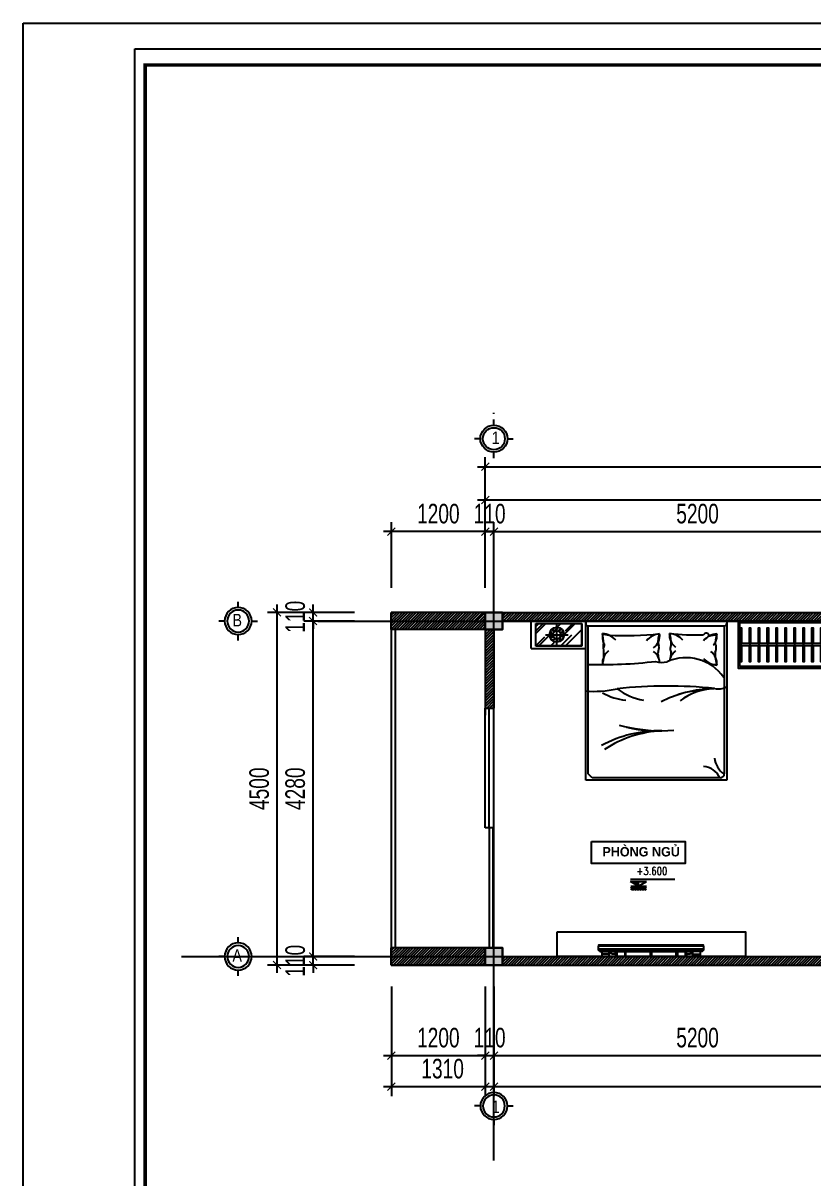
# Model space of a CAD drawing. Header units: inches. Extents: x 442278 to 842836, y -356313 to 59457.
# Drawn here: x 559450 to 569548, y -298056 to -283309 of the extents above; entities that cross this region are included whole.
import ezdxf
from ezdxf.enums import TextEntityAlignment as Align

# ---------------------------------------------------------------- set-up
doc = ezdxf.new("R2010")
doc.units = ezdxf.units.IN
doc.header["$LTSCALE"] = 250
doc.header["$MEASUREMENT"] = 0
doc.linetypes.add('CENTER', pattern=[50.8, 31.75, -6.35, 6.35, -6.35])
for name, color, linetype in [('3', 9, 'Continuous'), ('A-Noithat', 139, 'Continuous'), ('blogmythuat.com', 2, 'Continuous'), ('cotcaodo', 37, 'Continuous'), ('damvua', 7, 'Continuous'), ('DIM', 8, 'Continuous'), ('gsgsdfg', 31, 'Continuous'), ('HACTH250', 250, 'Continuous'), ('LA.DIM', 251, 'Continuous'), ('netcat', 32, 'Continuous'), ('NETMANH', 44, 'Continuous'), ('NETTHAY', 8, 'Continuous'), ('NTHAY', 8, 'Continuous'), ('TEXT', 7, 'Continuous'), ('TRUC', 251, 'CENTER'), ('TUONG', 31, 'Continuous'), ('vatlieu', 250, 'Continuous')]:
    doc.layers.add(name, color=color, linetype=linetype)
doc.styles.add('AVANTH', font='')
doc.styles.add('KIEU1', font='', dxfattribs={"height": 250})
doc.styles.add('ROMANSmoi', font='romans.shx', dxfattribs={"width": 0.8})
doc.styles.add('S.STEXT', font='arial.ttf', dxfattribs={"width": 0.7})
doc.styles.get("Standard").update_dxf_attribs({"font": 'arial.ttf'})
doc.styles.add('VnAvantH', font='', dxfattribs={"width": 0.7})
doc.styles.get('AVANTH').set_extended_font_data('.VnAvantH')
doc.styles.get('KIEU1').set_extended_font_data('.VnArial')
doc.styles.get('VnAvantH').set_extended_font_data('.VnAvantH')
doc.linetypes.add('CN', pattern='A,676.874288,-193.500228,["cn",AVANTH,S=240.510514,R=359.931402,X=0,Y=-131.162874],-671.885549,746.79278', length=2289.052845)
doc.linetypes.add('TX', pattern='A,676.874288,-193.500228,["tx",AVANTH,S=240.510514,R=359.931402,X=0,Y=-131.162874],-560.72896,746.79278', length=2177.896256)
doc.dimstyles.new('S.DIM100', dxfattribs={"dimtxt": 250, "dimasz": 100, "dimexe": 120, "dimexo": 0, "dimgap": 100, "dimtad": 1, "dimdec": 0, "dimzin": 13, "dimdsep": 46, "dimtxsty": 'S.STEXT', "dimblk": 'ARCHTICK', "dimblk1": 'ARCHTICK', "dimcen": 0, "dimdle": 100, "dimclrd": 251, "dimclre": 251, "dimclrt": 60, "dimadec": 0, "dimazin": 0, "dimtfac": 1, "dimtdec": 0, "dimtix": 1, "dimtmove": 2, "dimatfit": 3, "dimfxl": 1, "dimtolj": 1, "dimtzin": 13, "dimarcsym": 0})
pattern_1 = [(45, (287000.225, -593223.2), (-17.6776695, 17.6776695), [])]

# ---------------------------------------------------------------- blocks, each defined once
blk = doc.blocks.new('_ArchTick')
at = {"color": 0, "linetype": 'ByBlock', "const_width": 0.15}
blk.add_lwpolyline([(-0.5, -0.5), (0.5, 0.5)], dxfattribs=at)
blk = doc.blocks.new('*D975')
at = {"layer": 'DEFPOINTS', "color": 0, "transparency": 16777216}
for p in [(570662, -289797), (565462, -290559), (570662, -290559)]:
    blk.add_point(p, dxfattribs=at)
at = {"layer": 'LA.DIM', "color": 251, "lineweight": -2, "transparency": 16777216}
for p, q in [((565462, -290559), (565462, -289677)), ((570662, -290559), (570662, -289677)), ((565362, -289797), (570762, -289797))]:
    blk.add_line(p, q, dxfattribs=at)
at = {"layer": 'LA.DIM', "color": 251, "lineweight": -2, "transparency": 16777216, "xscale": 100, "yscale": 100, "zscale": 100, "rotation": 180}
blk.add_blockref('_ArchTick', (565462, -289797), dxfattribs=at)
at = {"layer": 'LA.DIM', "color": 251, "lineweight": -2, "transparency": 16777216, "xscale": 100, "yscale": 100, "zscale": 100}
blk.add_blockref('_ArchTick', (570662, -289797), dxfattribs=at)
at = {"layer": 'LA.DIM', "color": 60, "transparency": 16777216, "insert": (568062, -289569), "char_height": 250, "attachment_point": 5, "style": 'S.STEXT'}
blk.add_mtext('\\A1;5200', dxfattribs=at)
blk = doc.blocks.new('*D980')
at = {"layer": 'DEFPOINTS', "color": 0, "transparency": 16777216}
for p in [(565352, -289797), (565352, -290516), (565462, -290516)]:
    blk.add_point(p, dxfattribs=at)
at = {"layer": 'LA.DIM', "color": 251, "lineweight": -2, "transparency": 16777216}
for p, q in [((565352, -290516), (565352, -289677)), ((565462, -290516), (565462, -289677)), ((565352, -289797), (565252, -289797)), ((565462, -289797), (565352, -289797)), ((565462, -289797), (565562, -289797))]:
    blk.add_line(p, q, dxfattribs=at)
at = {"layer": 'LA.DIM', "color": 251, "lineweight": -2, "transparency": 16777216, "xscale": 100, "yscale": 100, "zscale": 100}
blk.add_blockref('_ArchTick', (565352, -289797), dxfattribs=at)
at = {"layer": 'LA.DIM', "color": 251, "lineweight": -2, "transparency": 16777216, "xscale": 100, "yscale": 100, "zscale": 100, "rotation": 180}
blk.add_blockref('_ArchTick', (565462, -289797), dxfattribs=at)
at = {"layer": 'LA.DIM', "color": 60, "transparency": 16777216, "insert": (565407, -289569), "char_height": 250, "attachment_point": 5, "style": 'S.STEXT'}
blk.add_mtext('\\A1;110', dxfattribs=at)
blk = doc.blocks.new('*D981')
at = {"layer": 'DEFPOINTS', "color": 0, "transparency": 16777216}
for p in [(564152, -289797), (564152, -290516), (565352, -290516)]:
    blk.add_point(p, dxfattribs=at)
at = {"layer": 'LA.DIM', "color": 251, "lineweight": -2, "transparency": 16777216}
for p, q in [((564152, -290516), (564152, -289677)), ((565352, -290516), (565352, -289677)), ((565452, -289797), (564052, -289797))]:
    blk.add_line(p, q, dxfattribs=at)
at = {"layer": 'LA.DIM', "color": 251, "lineweight": -2, "transparency": 16777216, "xscale": 100, "yscale": 100, "zscale": 100, "rotation": 180}
blk.add_blockref('_ArchTick', (564152, -289797), dxfattribs=at)
at = {"layer": 'LA.DIM', "color": 251, "lineweight": -2, "transparency": 16777216, "xscale": 100, "yscale": 100, "zscale": 100}
blk.add_blockref('_ArchTick', (565352, -289797), dxfattribs=at)
at = {"layer": 'LA.DIM', "color": 60, "transparency": 16777216, "insert": (564752, -289569), "char_height": 250, "attachment_point": 5, "style": 'S.STEXT'}
blk.add_mtext('\\A1;1200', dxfattribs=at)
blk = doc.blocks.new('*D982')
at = {"layer": 'DEFPOINTS', "color": 0, "transparency": 16777216}
for p in [(583352, -289393), (565352, -290516), (583352, -290516)]:
    blk.add_point(p, dxfattribs=at)
at = {"layer": 'LA.DIM', "color": 251, "lineweight": -2, "transparency": 16777216}
for p, q in [((565352, -290516), (565352, -289273)), ((583352, -290516), (583352, -289273)), ((565252, -289393), (583452, -289393))]:
    blk.add_line(p, q, dxfattribs=at)
at = {"layer": 'LA.DIM', "color": 251, "lineweight": -2, "transparency": 16777216, "xscale": 100, "yscale": 100, "zscale": 100, "rotation": 180}
blk.add_blockref('_ArchTick', (565352, -289393), dxfattribs=at)
at = {"layer": 'LA.DIM', "color": 251, "lineweight": -2, "transparency": 16777216, "xscale": 100, "yscale": 100, "zscale": 100}
blk.add_blockref('_ArchTick', (583352, -289393), dxfattribs=at)
at = {"layer": 'LA.DIM', "color": 60, "transparency": 16777216, "insert": (574352, -289165), "char_height": 250, "attachment_point": 5, "style": 'S.STEXT'}
blk.add_mtext('\\A1;18000', dxfattribs=at)
blk = doc.blocks.new('*D983')
at = {"layer": 'DEFPOINTS', "color": 0, "transparency": 16777216}
for p in [(583352, -288969), (565352, -290506), (583352, -290516)]:
    blk.add_point(p, dxfattribs=at)
at = {"layer": 'LA.DIM', "color": 251, "lineweight": -2, "transparency": 16777216}
for p, q in [((565352, -290506), (565352, -288849)), ((583352, -290516), (583352, -288849)), ((565252, -288969), (583452, -288969))]:
    blk.add_line(p, q, dxfattribs=at)
at = {"layer": 'LA.DIM', "color": 251, "lineweight": -2, "transparency": 16777216, "xscale": 100, "yscale": 100, "zscale": 100, "rotation": 180}
blk.add_blockref('_ArchTick', (565352, -288969), dxfattribs=at)
at = {"layer": 'LA.DIM', "color": 251, "lineweight": -2, "transparency": 16777216, "xscale": 100, "yscale": 100, "zscale": 100}
blk.add_blockref('_ArchTick', (583352, -288969), dxfattribs=at)
at = {"layer": 'LA.DIM', "color": 60, "transparency": 16777216, "insert": (574352, -288741), "char_height": 250, "attachment_point": 5, "style": 'S.STEXT'}
blk.add_mtext('\\A1;18000', dxfattribs=at)
blk = doc.blocks.new('*D984')
at = {"layer": 'DEFPOINTS', "color": 0, "transparency": 16777216}
for p in [(565462, -295603), (570662, -295603), (570662, -296483)]:
    blk.add_point(p, dxfattribs=at)
at = {"layer": 'LA.DIM', "color": 251, "lineweight": -2, "transparency": 16777216}
for p, q in [((565462, -295603), (565462, -296603)), ((570662, -295603), (570662, -296603)), ((565362, -296483), (570762, -296483))]:
    blk.add_line(p, q, dxfattribs=at)
at = {"layer": 'LA.DIM', "color": 251, "lineweight": -2, "transparency": 16777216, "xscale": 100, "yscale": 100, "zscale": 100, "rotation": 180}
blk.add_blockref('_ArchTick', (565462, -296483), dxfattribs=at)
at = {"layer": 'LA.DIM', "color": 251, "lineweight": -2, "transparency": 16777216, "xscale": 100, "yscale": 100, "zscale": 100}
blk.add_blockref('_ArchTick', (570662, -296483), dxfattribs=at)
at = {"layer": 'LA.DIM', "color": 60, "transparency": 16777216, "insert": (568062, -296255), "char_height": 250, "attachment_point": 5, "style": 'S.STEXT'}
blk.add_mtext('\\A1;5200', dxfattribs=at)
blk = doc.blocks.new('*D988')
at = {"layer": 'DEFPOINTS', "color": 0, "transparency": 16777216}
for p in [(565352, -295603), (565462, -295603), (565462, -296483)]:
    blk.add_point(p, dxfattribs=at)
at = {"layer": 'LA.DIM', "color": 251, "lineweight": -2, "transparency": 16777216}
for p, q in [((565352, -295603), (565352, -296603)), ((565462, -295603), (565462, -296603)), ((565352, -296483), (565252, -296483)), ((565352, -296483), (565462, -296483)), ((565462, -296483), (565562, -296483))]:
    blk.add_line(p, q, dxfattribs=at)
at = {"layer": 'LA.DIM', "color": 251, "lineweight": -2, "transparency": 16777216, "xscale": 100, "yscale": 100, "zscale": 100}
blk.add_blockref('_ArchTick', (565352, -296483), dxfattribs=at)
at = {"layer": 'LA.DIM', "color": 251, "lineweight": -2, "transparency": 16777216, "xscale": 100, "yscale": 100, "zscale": 100, "rotation": 180}
blk.add_blockref('_ArchTick', (565462, -296483), dxfattribs=at)
at = {"layer": 'LA.DIM', "color": 60, "transparency": 16777216, "insert": (565407, -296255), "char_height": 250, "attachment_point": 5, "style": 'S.STEXT'}
blk.add_mtext('\\A1;110', dxfattribs=at)
blk = doc.blocks.new('*D989')
at = {"layer": 'DEFPOINTS', "color": 0, "transparency": 16777216}
for p in [(565352, -295603), (583352, -295603), (583352, -296879)]:
    blk.add_point(p, dxfattribs=at)
at = {"layer": 'LA.DIM', "color": 251, "lineweight": -2, "transparency": 16777216}
for p, q in [((565352, -295603), (565352, -296999)), ((583352, -295603), (583352, -296999)), ((565252, -296879), (583452, -296879))]:
    blk.add_line(p, q, dxfattribs=at)
at = {"layer": 'LA.DIM', "color": 251, "lineweight": -2, "transparency": 16777216, "xscale": 100, "yscale": 100, "zscale": 100, "rotation": 180}
blk.add_blockref('_ArchTick', (565352, -296879), dxfattribs=at)
at = {"layer": 'LA.DIM', "color": 251, "lineweight": -2, "transparency": 16777216, "xscale": 100, "yscale": 100, "zscale": 100}
blk.add_blockref('_ArchTick', (583352, -296879), dxfattribs=at)
at = {"layer": 'LA.DIM', "color": 60, "transparency": 16777216, "insert": (574352, -296651), "char_height": 250, "attachment_point": 5, "style": 'S.STEXT'}
blk.add_mtext('\\A1;18000', dxfattribs=at)
blk = doc.blocks.new('*D990')
at = {"layer": 'DEFPOINTS', "color": 0, "transparency": 16777216}
for p in [(564152, -295603), (565352, -295603), (565352, -296483)]:
    blk.add_point(p, dxfattribs=at)
at = {"layer": 'LA.DIM', "color": 251, "lineweight": -2, "transparency": 16777216}
for p, q in [((564152, -295603), (564152, -296603)), ((565352, -295603), (565352, -296603)), ((564052, -296483), (565452, -296483))]:
    blk.add_line(p, q, dxfattribs=at)
at = {"layer": 'LA.DIM', "color": 251, "lineweight": -2, "transparency": 16777216, "xscale": 100, "yscale": 100, "zscale": 100, "rotation": 180}
blk.add_blockref('_ArchTick', (564152, -296483), dxfattribs=at)
at = {"layer": 'LA.DIM', "color": 251, "lineweight": -2, "transparency": 16777216, "xscale": 100, "yscale": 100, "zscale": 100}
blk.add_blockref('_ArchTick', (565352, -296483), dxfattribs=at)
at = {"layer": 'LA.DIM', "color": 60, "transparency": 16777216, "insert": (564752, -296255), "char_height": 250, "attachment_point": 5, "style": 'S.STEXT'}
blk.add_mtext('\\A1;1200', dxfattribs=at)
blk = doc.blocks.new('vongtrondim')
at = {"layer": 'damvua'}
blk.add_circle((0, 0), 175, dxfattribs=at)
at = {"layer": 'NTHAY'}
for p, q in [((0, 226), (0, 309)), ((-226, 0), (-309, 0)), ((226, 0), (309, 0)), ((0, -309), (0, -226))]:
    blk.add_line(p, q, dxfattribs=at)
blk.add_circle((0, 0), 216, dxfattribs=at)
blk = doc.blocks.new('*D991')
at = {"layer": 'DEFPOINTS', "color": 0, "transparency": 16777216}
for p in [(563153, -290938), (563682, -290938), (563682, -295218)]:
    blk.add_point(p, dxfattribs=at)
at = {"layer": 'LA.DIM', "color": 251, "lineweight": -2, "transparency": 16777216}
for p, q in [((563682, -290938), (563033, -290938)), ((563153, -295318), (563153, -290838)), ((563682, -295218), (563033, -295218))]:
    blk.add_line(p, q, dxfattribs=at)
at = {"layer": 'LA.DIM', "color": 251, "lineweight": -2, "transparency": 16777216, "xscale": 100, "yscale": 100, "zscale": 100}
for p, rotation in [((563153, -290938), 90), ((563153, -295218), 270)]:
    blk.add_blockref('_ArchTick', p, dxfattribs=dict(at, rotation=rotation))
at = {"layer": 'LA.DIM', "color": 60, "transparency": 16777216, "insert": (562925, -293078), "char_height": 250, "attachment_point": 5, "rotation": 90, "style": 'S.STEXT'}
blk.add_mtext('\\A1;4280', dxfattribs=at)
blk = doc.blocks.new('*D992')
at = {"layer": 'DEFPOINTS', "color": 0, "transparency": 16777216}
for p in [(562692, -290828), (563682, -290828), (563682, -295328)]:
    blk.add_point(p, dxfattribs=at)
at = {"layer": 'LA.DIM', "color": 251, "lineweight": -2, "transparency": 16777216}
for p, q in [((562692, -295428), (562692, -290728)), ((563682, -290828), (562572, -290828)), ((563682, -295328), (562572, -295328))]:
    blk.add_line(p, q, dxfattribs=at)
at = {"layer": 'LA.DIM', "color": 251, "lineweight": -2, "transparency": 16777216, "xscale": 100, "yscale": 100, "zscale": 100}
for p, rotation in [((562692, -290828), 90), ((562692, -295328), 270)]:
    blk.add_blockref('_ArchTick', p, dxfattribs=dict(at, rotation=rotation))
at = {"layer": 'LA.DIM', "color": 60, "transparency": 16777216, "insert": (562465, -293078), "char_height": 250, "attachment_point": 5, "rotation": 90, "style": 'S.STEXT'}
blk.add_mtext('\\A1;4500', dxfattribs=at)
blk = doc.blocks.new('*D993')
at = {"layer": 'DEFPOINTS', "color": 0, "transparency": 16777216}
for p in [(563153, -295218), (563682, -295218), (563682, -295328)]:
    blk.add_point(p, dxfattribs=at)
at = {"layer": 'LA.DIM', "color": 251, "lineweight": -2, "transparency": 16777216}
for p, q in [((563682, -295218), (563033, -295218)), ((563153, -295218), (563153, -295118)), ((563153, -295328), (563153, -295218)), ((563682, -295328), (563033, -295328)), ((563153, -295328), (563153, -295428))]:
    blk.add_line(p, q, dxfattribs=at)
at = {"layer": 'LA.DIM', "color": 251, "lineweight": -2, "transparency": 16777216, "xscale": 100, "yscale": 100, "zscale": 100}
for p, rotation in [((563153, -295218), 270), ((563153, -295328), 90)]:
    blk.add_blockref('_ArchTick', p, dxfattribs=dict(at, rotation=rotation))
at = {"layer": 'LA.DIM', "color": 60, "transparency": 16777216, "insert": (562925, -295273), "char_height": 250, "attachment_point": 5, "rotation": 90, "style": 'S.STEXT'}
blk.add_mtext('\\A1;110', dxfattribs=at)
blk = doc.blocks.new('*D994')
at = {"layer": 'DEFPOINTS', "color": 0, "transparency": 16777216}
for p in [(563153, -290828), (563682, -290828), (563682, -290938)]:
    blk.add_point(p, dxfattribs=at)
at = {"layer": 'LA.DIM', "color": 251, "lineweight": -2, "transparency": 16777216}
for p, q in [((563153, -290828), (563153, -290728)), ((563682, -290828), (563033, -290828)), ((563682, -290938), (563033, -290938)), ((563153, -290938), (563153, -290828)), ((563153, -290938), (563153, -291038))]:
    blk.add_line(p, q, dxfattribs=at)
at = {"layer": 'LA.DIM', "color": 251, "lineweight": -2, "transparency": 16777216, "xscale": 100, "yscale": 100, "zscale": 100}
for p, rotation in [((563153, -290828), 270), ((563153, -290938), 90)]:
    blk.add_blockref('_ArchTick', p, dxfattribs=dict(at, rotation=rotation))
at = {"layer": 'LA.DIM', "color": 60, "transparency": 16777216, "insert": (562925, -290883), "char_height": 250, "attachment_point": 5, "rotation": 90, "style": 'S.STEXT'}
blk.add_mtext('\\A1;110', dxfattribs=at)
blk = doc.blocks.new('KHUNG CHUAN SEICO')
at = {"layer": 'DEFPOINTS', "lineweight": -3, "ltscale": 2000}
blk.add_lwpolyline([(0, 397.16), (572.13, 397.16), (572.13, 0), (0, 0)], close=True, dxfattribs=at)
at = {"layer": 'gsgsdfg'}
blk.add_lwpolyline([(0, 397.16), (572.13, 397.16), (572.13, 0), (0, 0)], close=True, dxfattribs=at)
blk.add_lwpolyline([(0, 397.16), (572.13, 397.16), (572.13, 0), (0, 0)], close=True, dxfattribs=at)
at = {"layer": 'NETTHAY', "ltscale": 0.5, "const_width": 0.743}
blk.add_lwpolyline([(26.26, 388.15), (460.75, 388.15), (460.75, 7.88), (26.26, 7.88), (26.26, 388.51)], dxfattribs=at)
at = {"layer": 'NTHAY', "lineweight": -3, "ltscale": 2000}
blk.add_lwpolyline([(24.06, 391.61), (565.91, 391.61), (565.91, 5.55), (24.06, 5.55)], close=True, dxfattribs=at)
at = {"layer": '3', "ltscale": 0.5, "style": 'VnAvantH'}
for tag, height, p in [('DRAWING1', 4.75, (514.01, 46.77)), ('DRAWING2', 4.75, (514.07, 36.02)), ('DATE', 2.5, (477.02, 18.64))]:
    blk.add_attdef(tag, text='', height=height, dxfattribs=at).set_placement(p, align=Align.CENTER)
blk = doc.blocks.new('cot')
at = {"layer": 'vatlieu', "ltscale": 5}
blk.add_hatch(color=256, dxfattribs=at).paths.add_polyline_path([(507167159, 33335579), (507167032, 33335579), (507167159, 33335503)])
at = {"layer": 'vatlieu', "ltscale": 0.5}
h = blk.add_hatch(dxfattribs=at)
h.set_pattern_fill('ANSI31', color=256, scale=150, style=0)
h.set_pattern_definition([(45, (0, 0), (-13.25825214725, 13.25825214725), [])])
h.paths.add_polyline_path([(507167284, 33335440), (507167284, 33335503), (507167033, 33335503), (507167033, 33335440)])
at = {"layer": 'cotcaodo'}
for p, q in [((507167032, 33335614), (507167735, 33335614)), ((507167159, 33335503), (507167032, 33335579)), ((507167032, 33335579), (507167286, 33335579)), ((507167159, 33335503), (507167286, 33335579)), ((507167159, 33335503), (507167159, 33335579))]:
    blk.add_line(p, q, dxfattribs=at)
at = {"layer": 'damvua', "ltscale": 5}
blk.add_line((507167033, 33335503), (507167284, 33335503), dxfattribs=at)
blk = doc.blocks.new('dsadasdasdas')
h = blk.add_hatch()
h.set_pattern_fill('ANSI31,_O', color=8, scale=40, angle=90)
h.set_pattern_definition([(135, (71187.0773, -65177.9137), (-3.5355339, -3.5355339), [])])
h.paths.add_polyline_path([(78955, 18961), (78955, 18943), (78939, 18943), (78939, 18961)])
h = blk.add_hatch()
h.set_pattern_fill('ANSI31,_O', color=8, scale=40, angle=90)
h.set_pattern_definition([(135, (71513.4773, -65177.9137), (-3.5355339, -3.5355339), [])])
h.paths.add_polyline_path([(79832, 18961), (79832, 18943), (79848, 18943), (79848, 18961)])
at = {"color": 8}
for p, q in [((78861, 18925), (78765, 18925)), ((78887, 18916), (78887, 18876)), ((78942, 18892), (78934, 18876)), ((78942, 18916), (78942, 18876)), ((78942, 18892), (78955, 18892)), ((79846, 18892), (79832, 18892)), ((79846, 18916), (79846, 18876)), ((79846, 18892), (79853, 18876)), ((79901, 18916), (79901, 18876)), ((79927, 18925), (80023, 18925)), ((78723, 18834), (80064, 18834)), ((78723, 18781), (80064, 18781)), ((80062, 18863), (78726, 18863)), ((78726, 18853), (80062, 18853)), ((78754, 18762), (80034, 18762)), ((79927, 18876), (79901, 18876))]:
    blk.add_line(p, q, dxfattribs=at)
for points in [[(79073, 18969), (79073, 18879), (79057, 18879), (79057, 18969)], [(79714, 18969), (79714, 18879), (79730, 18879), (79730, 18969)]]:
    blk.add_lwpolyline(points, dxfattribs=at)
blk.add_lwpolyline([(79402, 18969), (79402, 18879, -0.8844), (79386, 18879), (79386, 18969)], format="xyb", dxfattribs=at)
at = {"layer": 'blogmythuat.com'}
for p, q in [((78887, 18916), (78861, 18916)), ((78955, 18916), (78942, 18916)), ((79832, 18916), (79846, 18916)), ((79901, 18916), (79927, 18916)), ((78739, 18876), (78726, 18863)), ((78726, 18863), (78726, 18853)), ((78739, 18876), (78887, 18876)), ((80049, 18876), (78887, 18876)), ((80049, 18876), (80062, 18863)), ((80062, 18863), (80062, 18853))]:
    blk.add_line(p, q, dxfattribs=at)
for points in [[(78765, 18876), (78765, 18961, -0.414214), (78773, 18969), (78853, 18969, -0.414214), (78861, 18961), (78861, 18876)], [(79832, 18876), (79832, 18961, 0.414214), (79824, 18969), (78963, 18969, 0.414214), (78955, 18961), (78955, 18876)], [(80023, 18876), (80023, 18961, 0.414214), (80015, 18969), (79935, 18969, 0.414214), (79927, 18961), (79927, 18876)]]:
    blk.add_lwpolyline(points, format="xyb", dxfattribs=at)
for points in [[(78955, 18961), (78955, 18943), (78939, 18943), (78939, 18961)], [(79832, 18961), (79832, 18943), (79848, 18943), (79848, 18961)]]:
    blk.add_lwpolyline(points, close=True, dxfattribs=at)
for points in [[(78723, 18781), (78722, 18781), (78722, 18834), (78723, 18834)], [(78723, 18834), (78723, 18853), (78726, 18853)], [(78723, 18781), (78723, 18762), (80064, 18762), (80064, 18781)], [(80062, 18853), (80064, 18853), (80064, 18834)], [(80064, 18834), (80066, 18834), (80066, 18781), (80064, 18781)]]:
    blk.add_lwpolyline(points, dxfattribs=at)
for centre in [(78914, 18745), (79873, 18745)]:
    blk.add_arc(centre, 174, 80.9378, 99.0622, dxfattribs=at)
blk = doc.blocks.new('*U117')
at = {"transparency": 33554687}
for points in [[(0, 600), (0, 0), (1371, 0), (1371, 600)], [(1351, 580), (1351, 20), (20, 20), (20, 580)]]:
    blk.add_lwpolyline(points, close=True, dxfattribs=at)
at = {"ltscale": 6, "transparency": 33554687}
for points in [[(91, 313), (91, 515), (69, 515), (69, 313)], [(205, 313), (205, 515), (183, 515), (183, 313)], [(319, 313), (319, 515), (297, 515), (297, 313)], [(433, 313), (433, 515), (411, 515), (411, 313)], [(547, 313), (547, 515), (525, 515), (525, 313)], [(661, 313), (661, 515), (639, 515), (639, 313)], [(775, 313), (775, 515), (753, 515), (753, 313)], [(889, 313), (889, 515), (867, 515), (867, 313)], [(1003, 313), (1003, 515), (981, 515), (981, 313)], [(1117, 313), (1117, 515), (1095, 515), (1095, 313)], [(1231, 313), (1231, 515), (1209, 515), (1209, 313)], [(1345, 313), (1345, 515), (1323, 515), (1323, 313)], [(69, 287), (69, 92), (91, 92), (91, 287)], [(183, 287), (183, 92), (205, 92), (205, 287)], [(297, 287), (297, 92), (319, 92), (319, 287)], [(411, 287), (411, 92), (433, 92), (433, 287)], [(525, 287), (525, 92), (547, 92), (547, 287)], [(639, 287), (639, 92), (661, 92), (661, 287)], [(753, 287), (753, 92), (775, 92), (775, 287)], [(867, 287), (867, 92), (889, 92), (889, 287)], [(981, 287), (981, 92), (1003, 92), (1003, 287)], [(1095, 287), (1095, 92), (1117, 92), (1117, 287)], [(1209, 287), (1209, 92), (1231, 92), (1231, 287)], [(1323, 287), (1323, 92), (1345, 92), (1345, 287)]]:
    blk.add_lwpolyline(points, dxfattribs=at)
for points in [[(1351, 287), (1351, 313), (20, 313), (20, 287)], [(83, 319), (78, 319), (78, 280), (83, 280)], [(197, 319), (192, 319), (192, 280), (197, 280)], [(311, 319), (306, 319), (306, 280), (311, 280)], [(425, 319), (420, 319), (420, 280), (425, 280)], [(539, 319), (534, 319), (534, 280), (539, 280)], [(653, 319), (648, 319), (648, 280), (653, 280)], [(767, 319), (762, 319), (762, 280), (767, 280)], [(881, 319), (876, 319), (876, 280), (881, 280)], [(995, 319), (990, 319), (990, 280), (995, 280)], [(1109, 319), (1104, 319), (1104, 280), (1109, 280)], [(1223, 319), (1218, 319), (1218, 280), (1223, 280)], [(1337, 319), (1332, 319), (1332, 280), (1337, 280)]]:
    blk.add_lwpolyline(points, close=True, dxfattribs=at)
blk = doc.blocks.new('*D1005')
at = {"layer": 'DEFPOINTS', "color": 0, "transparency": 16777216}
for p in [(564152, -295603), (565462, -295603), (565462, -296879)]:
    blk.add_point(p, dxfattribs=at)
at = {"layer": 'LA.DIM', "color": 251, "lineweight": -2, "transparency": 16777216}
for p, q in [((564152, -295603), (564152, -296999)), ((565462, -295603), (565462, -296999)), ((564052, -296879), (565562, -296879))]:
    blk.add_line(p, q, dxfattribs=at)
at = {"layer": 'LA.DIM', "color": 251, "lineweight": -2, "transparency": 16777216, "xscale": 100, "yscale": 100, "zscale": 100, "rotation": 180}
blk.add_blockref('_ArchTick', (564152, -296879), dxfattribs=at)
at = {"layer": 'LA.DIM', "color": 251, "lineweight": -2, "transparency": 16777216, "xscale": 100, "yscale": 100, "zscale": 100}
blk.add_blockref('_ArchTick', (565462, -296879), dxfattribs=at)
at = {"layer": 'LA.DIM', "color": 60, "transparency": 16777216, "insert": (564807, -296651), "char_height": 250, "attachment_point": 5, "style": 'S.STEXT'}
blk.add_mtext('\\A1;1310', dxfattribs=at)

msp = doc.modelspace()

# ---------------------------------------------------------------- hatches: boundary and pattern name
at = {"layer": 'HACTH250', "linetype": 'TX'}
h = msp.add_hatch(dxfattribs=at)
h.set_pattern_fill('ANSI31', color=256, scale=200, style=0)
h.set_pattern_definition(pattern_1)
h.paths.add_polyline_path([(564151.72, -291048.18), (565351.72, -291048.18), (565351.72, -290828.18), (564151.72, -290828.18)])
h = msp.add_hatch(dxfattribs=at)
h.set_pattern_fill('ANSI31', color=256, scale=200, style=0)
h.set_pattern_definition([(45, (245707.668, -606639.409), (-17.6776695, 17.6776695), [])])
h.paths.add_polyline_path([(565571.72, -290828.18), (570551.72, -290828.18), (570551.72, -290938.18), (565571.72, -290938.18)])
h = msp.add_hatch(dxfattribs=at)
h.set_pattern_fill('ANSI31', color=256, scale=200, style=0)
h.set_pattern_definition(pattern_1)
h.paths.add_polyline_path([(565351.72, -292048.18), (565461.72, -292048.18), (565461.72, -291048.18), (565351.72, -291048.18)])
h = msp.add_hatch(dxfattribs=at)
h.set_pattern_fill('ANSI31', color=256, scale=200, style=0)
h.set_pattern_definition(pattern_1)
h.paths.add_polyline_path([(564151.72, -295328.18), (565351.72, -295328.18), (565351.72, -295108.18), (564151.72, -295108.18)])
h = msp.add_hatch(dxfattribs=at)
h.set_pattern_fill('ANSI31', color=256, scale=200, style=0)
h.set_pattern_definition([(45, (565571.723, -295328.18), (-17.67767, 17.67767), [])])
h.paths.add_polyline_path([(583351.72, -295328.18), (583351.72, -295218.18), (565571.72, -295218.18), (565571.72, -295328.18)])
at = {"layer": 'NETMANH'}
for points in [[(565351.72, -291048.18), (565571.72, -291048.18), (565571.72, -290828.18), (565351.72, -290828.18)], [(565351.72, -291048.18), (565571.72, -291048.18), (565571.72, -290828.18), (565351.72, -290828.18)], [(565351.72, -295328.18), (565571.72, -295328.18), (565571.72, -295108.18), (565351.72, -295108.18)], [(565351.72, -295328.18), (565571.72, -295328.18), (565571.72, -295108.18), (565351.72, -295108.18)]]:
    msp.add_hatch(color=0, dxfattribs=at).paths.add_polyline_path(points)

# ---------------------------------------------------------------- linework, layer by layer
at = {"linetype": 'TX'}
for p, q in [((564151.72, -291048.18), (564151.72, -290828.18)), ((564151.72, -291048.18), (564151.72, -295108.18)), ((564201.72, -291048.18), (564201.72, -295108.18)), ((565351.72, -293578.18), (565351.72, -292048.18)), ((565351.72, -292048.18), (565461.72, -292048.18)), ((565401.72, -293578.18), (565401.72, -292048.18)), ((565401.72, -293578.18), (565351.72, -293578.18))]:
    msp.add_line(p, q, dxfattribs=at)
at = {"color": 8}
for p, q in [((565939.39, -290938.18), (566634.38, -290938.18)), ((565939.39, -290938.18), (566634.38, -290938.18)), ((565995.23, -290968.18), (566585.23, -290968.18)), ((565995.23, -291258.18), (565995.23, -290968.18)), ((565998.23, -290971.18), (566582.23, -290971.18)), ((565998.23, -291095.96), (566123.01, -290971.18)), ((565998.23, -291255.18), (565998.23, -290971.18)), ((565998.23, -291064.85), (566091.9, -290971.18)), ((565998.23, -291008.28), (566035.33, -290971.18)), ((566265.23, -291256.6), (566265.23, -290968.19)), ((566270.98, -291018.37), (566318.17, -290971.18)), ((566359.42, -291110.95), (566499.19, -290971.18)), ((566377.15, -291064.94), (566470.91, -290971.18)), ((566582.23, -290971.18), (566582.23, -291255.18)), ((566585.23, -290968.18), (566585.23, -291258.18)), ((566634.38, -290938.04), (566634.38, -290969.84)), ((566634.38, -290969.84), (566634.38, -290938.04)), ((566034.17, -291255.18), (566171.2, -291118.15)), ((566121.03, -291112.4), (566409.43, -291112.4)), ((566317.01, -291255.18), (566456.34, -291115.85)), ((566376.41, -291255.18), (566582.23, -291049.36)), ((566664.38, -292888.04), (566664.38, -290999.84)), ((568404.02, -290999.84), (568404.02, -292888.04)), ((566585.23, -291258.18), (565995.23, -291258.18)), ((565998.23, -291254.35), (566112.69, -291139.89)), ((566582.23, -291255.18), (565998.23, -291255.18)), ((566186.91, -291255.18), (566235.72, -291206.36)), ((566215.19, -291255.18), (566221.58, -291248.79)), ((566565.91, -291255.18), (566582.23, -291238.87)), ((566714.38, -292938.04), (566664.38, -292888.04)), ((568354.02, -292938.04), (566714.38, -292938.04))]:
    msp.add_line(p, q, dxfattribs=at)
at = {"color": 9, "linetype": 'TX'}
for points in [[(565262.74, -293287.27, 0, 100, 0), (565262.74, -293037.27, 0, 0, 0), (565262.74, -292733.03, 0, 0, 0)], [(565304.68, -293787.94, 0, 100, 0), (565304.68, -294037.94, 0, 0, 0), (565304.68, -294479.51, 0, 0, 0)]]:
    msp.add_lwpolyline(points, format="xyseb", dxfattribs=at)
at = {"linetype": 'TX'}
for points in [[(565401.72, -295108.18), (565451.72, -295108.18), (565451.72, -293578.18), (565401.72, -293578.18)], [(566269.7, -294904.98), (568673.87, -294904.98), (568673.87, -295218.18), (566269.7, -295218.18)]]:
    msp.add_lwpolyline(points, close=True, dxfattribs=at)
at = {"color": 8}
for radius in [94.2, 51.04]:
    msp.add_circle((566265.23, -291112.4), radius, dxfattribs=at)
for centre, radius, start, end in [((566230.5, -291050.41), 60.52, 208.170031, 254.489749), ((566226.5, -291054.94), 46.16, 196.300173, 256.538024), ((566273.57, -291041.84), 60.52, 172.170031, 218.489749), ((566267.67, -291043.15), 46.16, 160.300173, 220.538024), ((566313.46, -291060.22), 60.52, 136.170031, 182.489749), ((566307.91, -291057.81), 46.16, 124.300173, 184.538024), ((566334.92, -291098.53), 60.52, 100.170031, 146.489749), ((566331.84, -291093.32), 46.16, 88.300173, 148.538024), ((566329.76, -291142.14), 60.52, 64.170031, 110.489749), ((566330.33, -291136.12), 46.16, 52.300173, 112.538024), ((566299.96, -291174.39), 60.52, 28.170031, 74.489749), ((567155.29, -291122), 308.45, 175.30484, 198.694186), ((565232.5, -291358.08), 1636.38, 4.809846, 9.18918), ((566960.6, -290824.36), 294.8, 247.51785, 264.266962), ((566830.73, -291341.12), 244.96, 40.418902, 85.987096), ((567151.78, -286464.18), 4658.73, 267.285552, 275.246729), ((567594.94, -291347.76), 244.96, 94.012904, 139.581098), ((567384.51, -291123.34), 194.32, 306.571098, 5.889976), ((567733.52, -291186.98), 176.73, 151.77364, 201.698265), ((567897.31, -291116.7), 194.32, 174.110024, 233.428902), ((567346.77, -291221.07), 378.26, 353.494693, 19.186694), ((568040, -288214.89), 2901.39, 263.35029, 271.974097), ((567686.88, -291341.12), 244.96, 40.418902, 85.987096), ((568325.6, -291347.76), 244.96, 94.012904, 139.581098), ((568173.74, -291131.19), 37.67, 15.39153, 153.792231), ((568232.91, -290966.59), 156.28, 261.595816, 298.909177), ((568115.16, -291123.34), 194.32, 333.737145, 5.889976), ((568804.48, -291249.34), 517.05, 163.604566, 172.327299), ((566200.13, -291088.68), 46.16, 232.300173, 292.538024), ((566200.7, -291082.66), 60.52, 244.170031, 290.489749), ((566198.62, -291131.48), 46.16, 268.300173, 328.538024), ((566195.54, -291126.27), 60.52, 280.170031, 326.489749), ((566222.55, -291166.98), 46.16, 304.300173, 4.538024), ((566217.01, -291164.58), 60.52, 316.170031, 2.489749), ((566262.79, -291181.64), 46.16, 340.300173, 40.538024), ((566256.89, -291182.96), 60.52, 352.170031, 38.489749), ((566303.96, -291169.85), 46.16, 16.300173, 76.538024), ((566830.04, -291250.82), 44.62, 314.473596, 42.171341), ((564501.92, -291175.13), 2361.83, 357.390542, 358.887645), ((567402.65, -291274.37), 168.11, 337.016965, 7.536756), ((567765.76, -291297.55), 54.72, 142.08329, 220.902005), ((568115.16, -291123.34), 194.32, 320.940423, 333.737145), ((568333.36, -291220.89), 45.87, 165.350608, 223.268443), ((568133.31, -291274.37), 168.11, 337.016965, 7.536756), ((567041.17, -291474.13), 194.32, 126.571098, 185.889976), ((566371.44, -291357.68), 495.57, 344.024303, 8.707091), ((567384.51, -291480.77), 194.32, 4.318127, 53.428902), ((567740.15, -291355.28), 183.37, 175.223285, 196.230044), ((567916.71, -291990.78), 584.46, 34.858747, 114.515713), ((567897.31, -291474.13), 194.32, 126.571098, 172.36406), ((567395.13, -291353.83), 329.9, 343.795435, 3.555412), ((568325.6, -291256.35), 244.96, 220.418902, 265.987096), ((568115.16, -291480.77), 194.32, 354.110024, 53.428902), ((568742.64, -291363.99), 455.2, 176.980146, 197.478972), ((566819.85, -285479.82), 6014.48, 268.445181, 276.751002), ((567111.24, -293261.35), 1786.79, 97.858525, 98.476262), ((566830.73, -291249.71), 244.96, 274.012904, 278.341658), ((567611.95, -291193.73), 272.48, 251.808177, 283.20403), ((568067.86, -292974.02), 1492.82, 80.725142, 83.518645), ((566743.13, -290525.44), 1310.04, 264.899148, 282.916527), ((567215.04, -291216.11), 735.09, 240.140777, 264.510988), ((567678.18, -297747.34), 5979.59, 84.234668, 96.16548), ((567497.41, -291196.8), 761.31, 232.690709, 260.570844), ((568299.74, -293355.77), 1554.84, 93.678589, 116.870809), ((568613.45, -295235.12), 3455.81, 96.871534, 103.406425), ((568304.13, -292580.71), 779.36, 92.608741, 126.658687), ((568328.08, -291601.88), 202.2, 255.908343, 300.391848), ((567633.38, -290076.84), 2262.77, 255.339382, 269.295167), ((567576.69, -290408.32), 1931.13, 257.394099, 275.428224), ((567574.27, -293881.46), 1542.33, 88.838367, 118.633285), ((567678.24, -293817.75), 1480.1, 92.815489, 122.939348), ((568564.23, -292656.3), 286.19, 186.229372, 234.072231), ((568132.72, -293027.39), 231.52, 22.701872, 88.784033), ((568354.02, -292888.04), 50, 270, 0)]:
    msp.add_arc(centre, radius, start, end, dxfattribs=at)
at = {"layer": 'blogmythuat.com'}
for p, q in [((565939.39, -291288.18), (565939.39, -290938.18)), ((566634.38, -292968.04), (566634.38, -290938.04)), ((568434.02, -290938.04), (568434.02, -292968.04)), ((566664.38, -290999.84), (567595.38, -290999.84)), ((567595.38, -290999.84), (568404.02, -290999.84)), ((565939.39, -291288.18), (566634.38, -291288.18)), ((568434.02, -292968.04), (566634.38, -292968.04))]:
    msp.add_line(p, q, dxfattribs=at)
for centre, start, end in [((566664.38, -290969.84), 180, 270), ((568404.02, -290969.84), 270, 0)]:
    msp.add_arc(centre, 30, start, end, dxfattribs=at)
at = {"layer": 'netcat', "linetype": 'TX'}
for p, q in [((565351.72, -290828.18), (564151.72, -290828.18)), ((565351.72, -290828.18), (583131.72, -290828.18)), ((570551.72, -290938.18), (565571.72, -290938.18)), ((565351.72, -291048.18), (564151.72, -291048.18)), ((565351.72, -291048.18), (565351.72, -292138.18)), ((565461.72, -291048.18), (565461.72, -292048.18)), ((565351.72, -295108.18), (564151.72, -295108.18)), ((564151.72, -295328.18), (564151.72, -295108.18)), ((565571.72, -295218.18), (575621.72, -295218.18)), ((564151.72, -295328.18), (583131.72, -295328.18)), ((565351.72, -295328.18), (564151.72, -295328.18))]:
    msp.add_line(p, q, dxfattribs=at)
at = {"layer": 'netcat'}
for points in [[(565351.72, -290828.18), (565571.72, -290828.18), (565571.72, -291048.18), (565351.72, -291048.18)], [(565351.72, -295108.18), (565571.72, -295108.18), (565571.72, -295328.18), (565351.72, -295328.18)]]:
    msp.add_lwpolyline(points, close=True, dxfattribs=at)
at = {"layer": 'netcat', "linetype": 'CN'}
for points in [[(565351.72, -291048.18), (565571.72, -291048.18), (565571.72, -290828.18), (565351.72, -290828.18)], [(565351.72, -295328.18), (565571.72, -295328.18), (565571.72, -295108.18), (565351.72, -295108.18)]]:
    msp.add_lwpolyline(points, close=True, dxfattribs=at)
at = {"layer": 'NETMANH', "color": 0}
for points in [[(565351.72, -291048.18), (565571.72, -291048.18), (565571.72, -290828.18), (565351.72, -290828.18)], [(565351.72, -291048.18), (565571.72, -291048.18), (565571.72, -290828.18), (565351.72, -290828.18)], [(565351.72, -295328.18), (565571.72, -295328.18), (565571.72, -295108.18), (565351.72, -295108.18)], [(565351.72, -295328.18), (565571.72, -295328.18), (565571.72, -295108.18), (565351.72, -295108.18)]]:
    msp.add_lwpolyline(points, close=True, dxfattribs=at)
at = {"layer": 'NETTHAY'}
msp.add_lwpolyline([(566708.86, -293750.79), (567904.75, -293750.79), (567904.75, -294033.28), (566708.86, -294033.28)], close=True, dxfattribs=at)
at = {"layer": 'TRUC'}
for p, q in [((565461.72, -297820.6), (565461.72, -288280.95)), ((563212.94, -290938.18), (586608.1, -290938.18)), ((561470.7, -295218.18), (584808.63, -295218.18))]:
    msp.add_line(p, q, dxfattribs=at)

# ---------------------------------------------------------------- block references
at = {"yscale": 0.7000000000116415, "rotation": 180}
msp.add_blockref('dsadasdasdas', (646861.85, -281940.11), dxfattribs=at)
at = {"layer": '3', "xscale": 59.35300561240729, "yscale": 59.35300561205077, "zscale": 59.3530056118824}
msp.add_blockref('KHUNG CHUAN SEICO', (559449.5, -306881.2), dxfattribs=at)
at = {"layer": 'A-Noithat', "transparency": 33554687, "rotation": 180}
msp.add_blockref('*U117', (569951.72, -290938.18), dxfattribs=at)
at = {"layer": 'DIM', "yscale": 0.8000000007450581, "zscale": 0.8}
for p, xscale in [((565461.72, -288611.61), 0.800000011920929), ((562195.76, -290938.18), -0.800000011920929), ((562195.76, -295218.18), -0.800000011920929)]:
    msp.add_blockref('vongtrondim', p, dxfattribs=dict(at, xscale=xscale))
at = {"layer": 'DIM', "xscale": -0.800000011920929, "yscale": 0.8000000007450581, "zscale": 0.8, "rotation": 180}
msp.add_blockref('vongtrondim', (565461.72, -297125.63), dxfattribs=at)
at = {"layer": 'TUONG', "xscale": 0.800000011920929, "yscale": 0.8000000007450581, "zscale": 0.8}
msp.add_blockref('cot', (-405166423.66, -26962723.22), dxfattribs=at)

# ---------------------------------------------------------------- texts
at = {"layer": 'TEXT'}
for s, insert, char_height, width, attachment_point, style in [('{\\f.VnArial NarrowH|b0|i0|c0|p34;1}', (565433.16, -288519.78), 160, 573.6, 1, 'KIEU1'), ('{\\f.VnArial NarrowH|b0|i0|c0|p34;b}', (562244.55, -290846.34), 160, 573.6, 3, 'KIEU1'), ('+3.600', (567279.88, -294077.03), 99.84, 1111.2, 1, 'ROMANSmoi'), ('{\\f.VnArial NarrowH|b0|i0|c0|p34;a}', (562244.55, -295126.34), 160, 573.6, 3, 'KIEU1'), ('{\\f.VnArial NarrowH|b0|i0|c0|p34;1}', (565433.16, -297217.47), 160, 573.6, 7, 'KIEU1')]:
    msp.add_mtext(s, dxfattribs=dict(at, insert=insert, char_height=char_height, width=width, attachment_point=attachment_point, style=style))
at = {"layer": 'TEXT', "ltscale": 0.5, "insert": (566847.12, -293943.46), "char_height": 120, "width": 1950.88, "attachment_point": 7, "rotation": 360}
msp.add_mtext('{\\f.VnAvantH|b1|i0|c0|p34;phßng ngñ}', dxfattribs=at)

# ---------------------------------------------------------------- dimensions: what is measured, and where the dimension line sits
at = {"layer": 'LA.DIM'}
for base, p1, p2, picture, middle in [((583351.72, -288968.53), (565351.72, -290505.56), (583351.72, -290515.56), '*D983', (574351.72, -288740.89)), ((583351.72, -289392.71), (565351.72, -290515.56), (583351.72, -290515.56), '*D982', (574351.72, -289165.06)), ((564151.72, -289797.13), (565351.72, -290515.56), (564151.72, -290515.56), '*D981', (564751.72, -289569.49)), ((565351.72, -289797.13), (565461.72, -290515.56), (565351.72, -290515.56), '*D980', (565406.72, -289569.49)), ((570661.72, -289797.13), (565461.72, -290559.05), (570661.72, -290559.05), '*D975', (568061.72, -289569.49)), ((565351.72, -296483), (564151.72, -295602.59), (565351.72, -295602.59), '*D990', (564751.72, -296255.36)), ((565461.72, -296483), (565351.72, -295602.59), (565461.72, -295602.59), '*D988', (565406.72, -296255.36)), ((583351.72, -296878.67), (565351.72, -295602.59), (583351.72, -295602.59), '*D989', (574351.72, -296651.02)), ((570661.72, -296483), (565461.72, -295602.59), (570661.72, -295602.59), '*D984', (568061.72, -296255.36))]:
    dim = msp.add_linear_dim(base=base, p1=p1, p2=p2, dimstyle='S.DIM100', dxfattribs=at)
    dim.commit()
    dim.dimension.update_dxf_attribs({"geometry": picture, "text_midpoint": middle})
for base, p1, p2, picture, middle in [((563152.94, -290828.18), (563681.72, -290938.18), (563681.72, -290828.18), '*D994', (562925.3, -290883.18)), ((562692.47, -290828.18), (563681.72, -295328.18), (563681.72, -290828.18), '*D992', (562464.82, -293078.18)), ((563152.94, -290938.18), (563681.72, -295218.18), (563681.72, -290938.18), '*D991', (562925.3, -293078.18)), ((563152.94, -295218.18), (563681.72, -295328.18), (563681.72, -295218.18), '*D993', (562925.3, -295273.18))]:
    dim = msp.add_linear_dim(base=base, p1=p1, p2=p2, angle=90, dimstyle='S.DIM100', dxfattribs=at)
    dim.commit()
    dim.dimension.update_dxf_attribs({"geometry": picture, "text_midpoint": middle})
dim = msp.add_aligned_dim(p1=(564151.72, -295602.59), p2=(565461.72, -295602.59), distance=-1276.07, dimstyle='S.DIM100', dxfattribs=at)
dim.commit()
dim.dimension.update_dxf_attribs({"geometry": '*D1005', "text_midpoint": (564806.72, -296650.94)})

doc.saveas('drawing.dxf')
